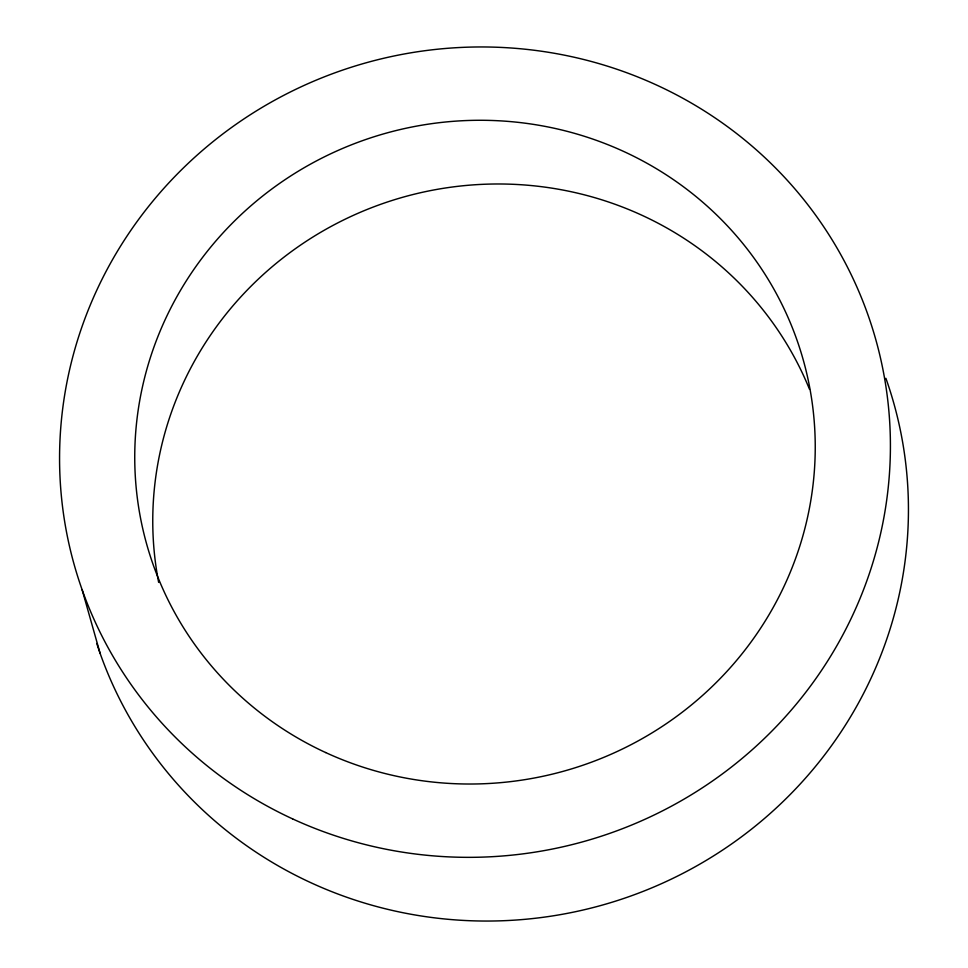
<?xml version="1.0" encoding="UTF-8"?>
<svg xmlns="http://www.w3.org/2000/svg" width="968" height="968" viewBox="0 0 968 968"><rect width="100%" height="100%" fill="white"/><g stroke="black" fill="none" stroke-linecap="round" stroke-linejoin="round"><path stroke-width="1.45" d="M82.111 589.706L100.127 653.412M885.889 378.294A416.313 404.297 -15.8 0 1 622.92 898.74A416.313 404.297 -15.8 0 1 96.764 643.466M158.655 582.385A340.978 331.141 -15.8 0 1 398.598 198.464A340.978 331.141 -15.8 0 1 809.514 389.305M292.651 818.916A416.313 404.297 -15.8 0 0 889.423 417.922A416.313 404.297 -15.8 0 0 242.883 119.608A416.313 404.297 -15.8 0 0 292.651 818.916M325.647 752.547A340.978 331.141 -15.8 0 0 814.427 424.117A340.978 331.141 -15.8 0 0 284.882 179.782A340.978 331.141 -15.8 0 0 325.647 752.547"/></g></svg>
